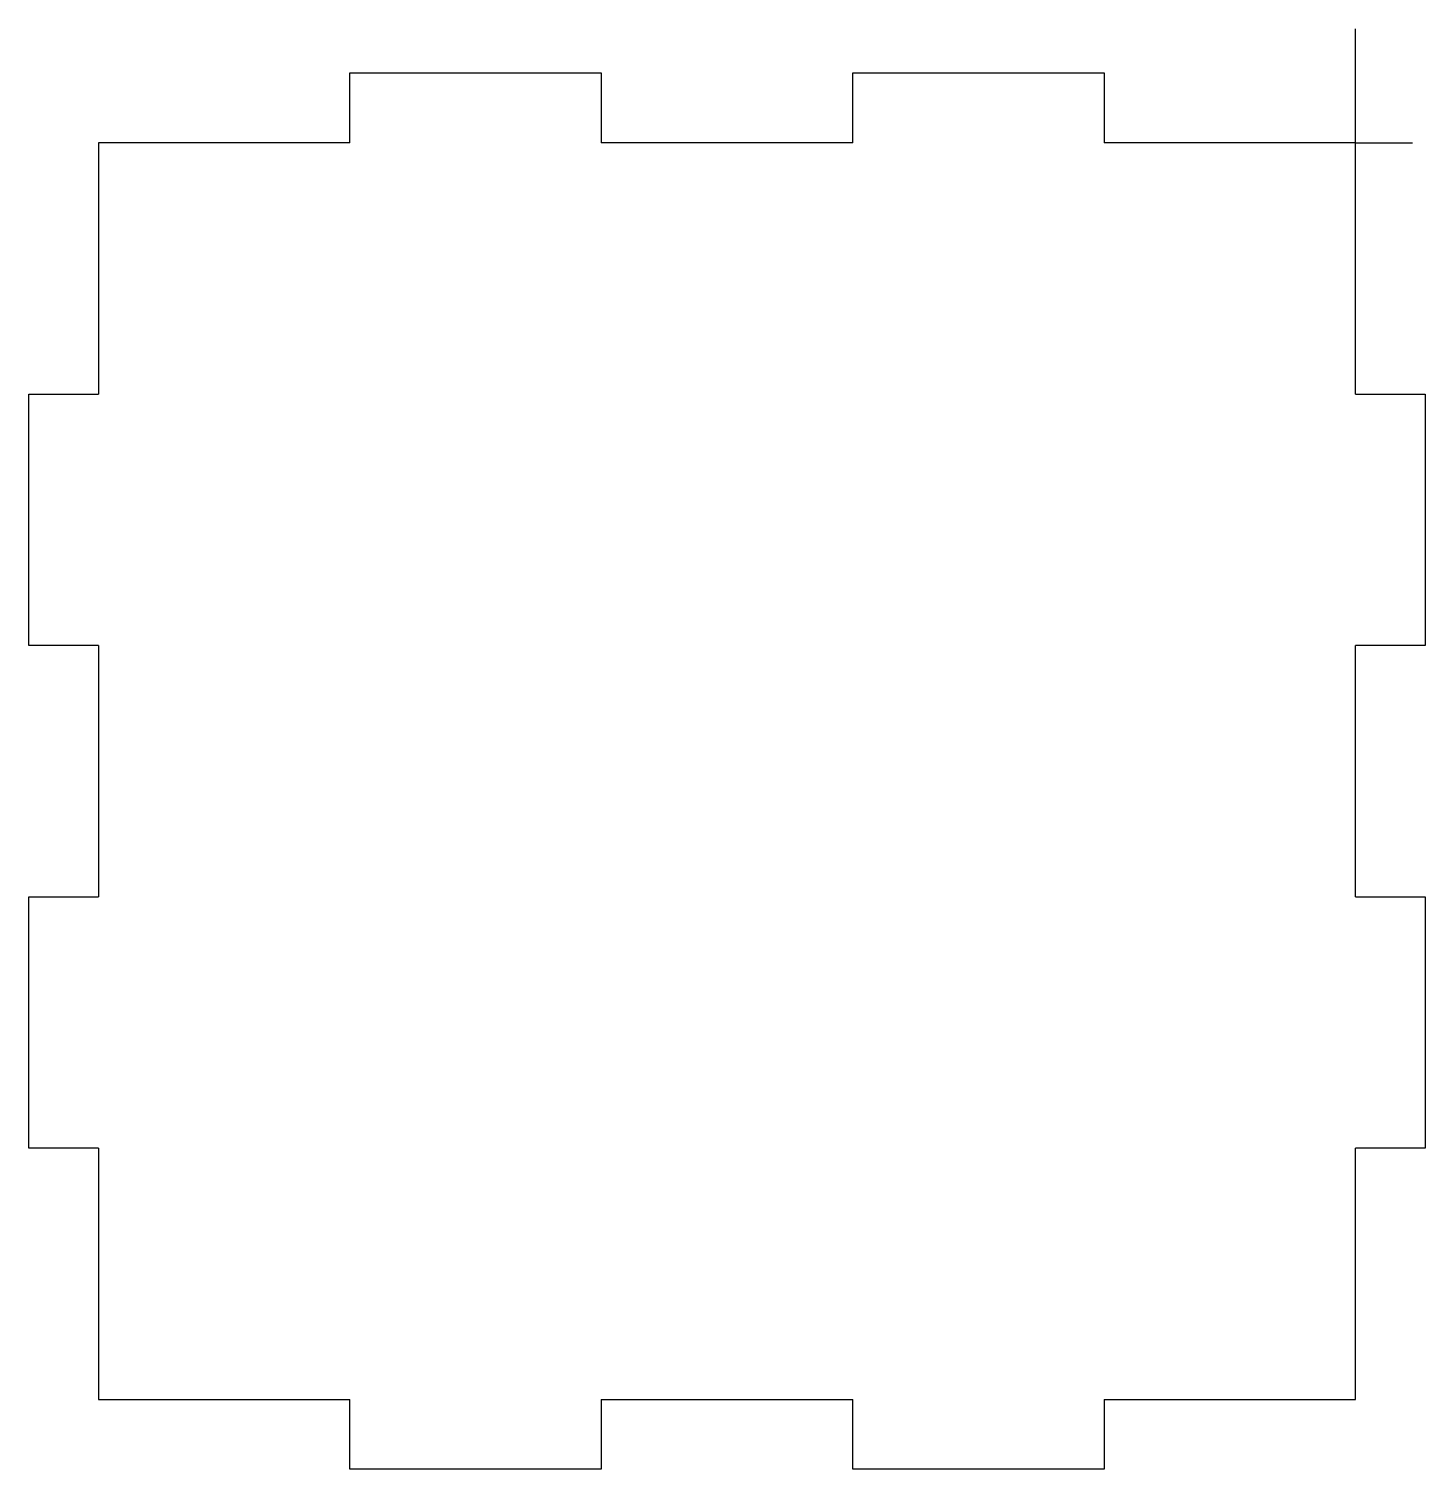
# Model space of a CAD drawing. Header units: millimetres. Extents: x -95 to 5, y -95 to 8.
import ezdxf

# ---------------------------------------------------------------- set-up
doc = ezdxf.new("R2010")
doc.units = ezdxf.units.MM
doc.header["$PDSIZE"] = -1

msp = doc.modelspace()

# ---------------------------------------------------------------- linework, layer by layer
at = {"color": 7, "linetype": 'Continuous'}
for q in [(0, 8.16), (4.08, 0)]:
    msp.add_line((0, 0), q, dxfattribs=at)
at = {"color": 7, "linetype": 'Continuous', "lineweight": 25}
for p, q in [((-72, 0), (-72, 5)), ((-72, 5), (-54, 5)), ((-54, 5), (-54, 0)), ((-36, 0), (-36, 5)), ((-36, 5), (-18, 5)), ((-18, 5), (-18, 0)), ((-72, 0), (-90, 0)), ((-90, 0), (-90, -18)), ((-36, 0), (-54, 0)), ((0, 0), (-18, 0)), ((0, -18), (0, 0)), ((-95, -36), (-95, -18)), ((-95, -18), (-90, -18)), ((0, -18), (5, -18)), ((5, -18), (5, -36)), ((-90, -36), (-95, -36)), ((-90, -36), (-90, -54)), ((5, -36), (0, -36)), ((0, -54), (0, -36)), ((-95, -72), (-95, -54)), ((-95, -54), (-90, -54)), ((0, -54), (5, -54)), ((5, -54), (5, -72)), ((-90, -72), (-95, -72)), ((-90, -72), (-90, -90)), ((5, -72), (0, -72)), ((0, -90), (0, -72)), ((-90, -90), (-72, -90)), ((-72, -95), (-72, -90)), ((-54, -90), (-54, -95)), ((-54, -90), (-36, -90)), ((-36, -95), (-36, -90)), ((-18, -90), (-18, -95)), ((-18, -90), (0, -90)), ((-54, -95), (-72, -95)), ((-18, -95), (-36, -95))]:
    msp.add_line(p, q, dxfattribs=at)
at = {"color": 7, "linetype": 'Continuous'}
msp.add_point((0, 0), dxfattribs=at)

doc.saveas('drawing.dxf')
